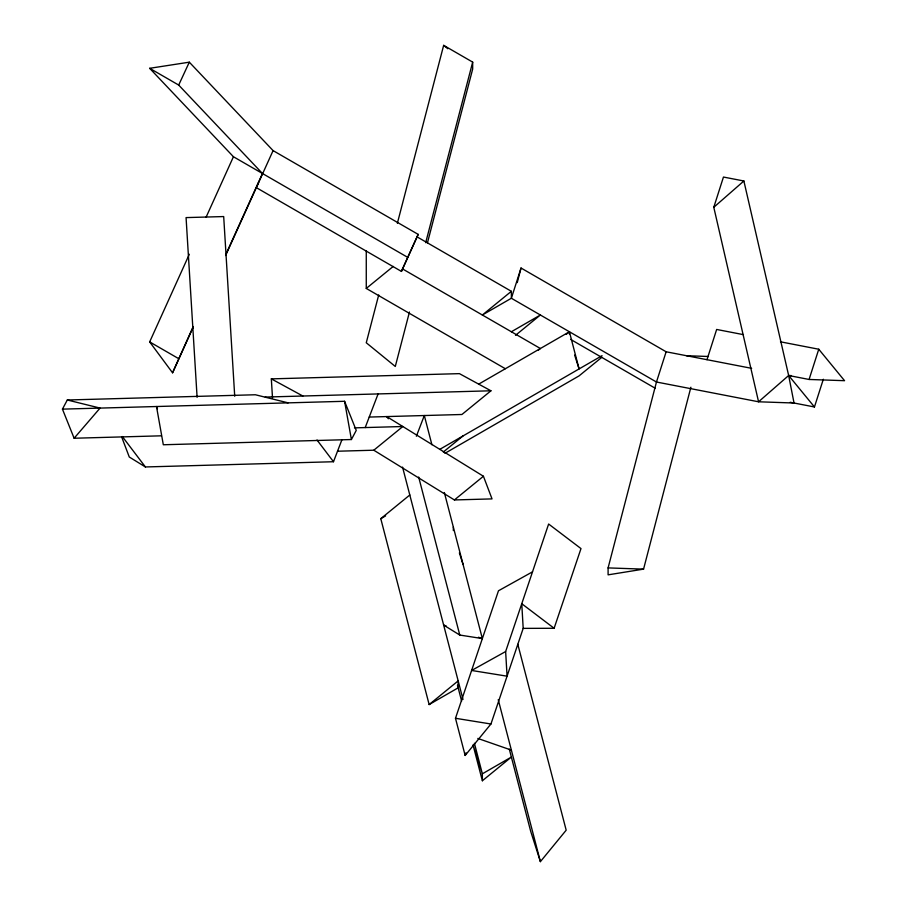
<?xml version="1.0" encoding="UTF-8"?>
<svg xmlns="http://www.w3.org/2000/svg" width="907" height="907" viewBox="0 0 907 907"><rect width="100%" height="100%" fill="white"/><g stroke="black" fill="none" stroke-linecap="round" stroke-linejoin="round"><path stroke-width="1.36" d="M378.707 294.968L366.269 342.767L395.293 366.462L409.454 312.019M397.368 223.269L443.659 45.35L472.672 62.107L472.672 69.045L427.424 242.974M425.689 242.679L472.672 62.107M517.239 282.621L521.037 268.019L666.135 351.78L751.654 368.344M690.896 387.221L643.562 569.131L608.098 574.845L608.098 567.907L656.464 382.017L666.135 351.78M521.037 268.019L511.367 298.256L482.354 315.001L511.367 291.306L417.061 236.863M791.392 375.6L788.659 375.509L758.569 401.79L713.786 207.284L723.457 177.046L743.876 180.992L788.659 375.509L794.033 403.014L758.569 401.79L656.464 382.017L511.367 298.256L511.367 291.306M706.984 359.694L716.655 329.456L743.457 334.649M823.329 379.251L814.452 406.971L788.659 375.509L809.078 379.466L818.76 349.229L780.462 341.814M505.641 651.543L471.606 670.466L507.07 676.18L505.641 651.543L548.633 524.031L580.99 548.588L554.12 628.279L521.763 603.722L523.192 628.37L490.948 724.001L465.155 755.463L455.484 718.287L498.476 590.774L532.511 571.841M465.155 755.463L466.051 752.799M121.64 436.879L129.282 457.015L145.403 466.958L333.493 461.731L341.928 439.736M365.204 427.571L378.094 393.921M416.37 436.233L424.317 415.531L431.913 444.736M189.325 254.255L149.666 341.905L172.557 372.8L193.214 326.565M273.086 150.607L256.33 187.636L401.427 271.408L418.184 234.38L273.086 150.607L189.314 62.175L149.666 68.308L233.439 156.741L407.56 257.271M206.082 217.226L233.439 156.741M225.605 254.969L262.463 173.498L178.69 85.065L149.666 68.308M172.557 372.8L193.225 327.132M225.616 255.536L258.563 182.704M401.427 271.408L418.184 234.38M178.69 85.065L189.314 62.175M161.446 435.813L74.125 438.24L62.447 409.136L67.299 399.998L255.377 394.76L288.154 402.855M157.467 408.944L156.492 406.517L163.317 444.759L351.406 439.532L356.247 430.394L344.581 401.291L62.447 409.136M509.292 749.091L530.72 831.413L540.391 861.65L566.183 830.188L517.818 644.31M74.125 438.24L100.065 408.082L67.299 399.998M713.786 207.284L743.876 180.992M505.324 368.718L366.269 288.437L393.219 266.431M337.529 451.221L373.797 450.212L402.821 426.517L354.456 427.866M515.516 335.318L540.391 315.001L511.367 331.758M538.316 350.204L540.391 348.515L402.549 268.925M272.508 397.935L271.329 378.877L459.418 373.639L490.948 390.792L461.924 414.488L369.228 417.061M566.297 334.298L569.403 331.758L579.085 368.934L574.641 355.079M443.308 452.026L463.001 435.95M429.147 704.569L458.171 680.874L458.171 687.812L429.147 704.569L380.781 518.679L409.805 494.984M601.885 357.256L579.085 375.872L444.872 453.364M454.407 499.95L483.42 476.254L492.025 498.895L454.407 499.95L373.797 450.212M482.354 780.757L511.367 757.062L482.354 773.818L482.354 780.757L473.023 744.908L482.354 773.818L474.406 743.275M478.726 384.115L569.403 331.758L569.403 334.071M440.031 449.214L602.055 355.669M380.781 518.679L385.622 515.89M265.241 397.062L490.948 390.792M523.192 628.37L554.12 628.279M686.554 355.737L708.39 356.485M809.078 379.466L844.553 380.691L818.76 349.229M608.098 567.907L643.562 569.131M446.233 626L443.659 625.104L459.781 635.047L482.354 638.585L444.351 492.535M455.484 718.287L490.948 724.001M790.212 402.277L814.452 406.971M478.477 637.236L482.354 638.585M477.83 738.434L511.367 750.123M271.329 378.877L302.859 396.019M570.616 339.399L655.251 388.264M149.666 341.905L178.69 358.662M483.42 476.254L386.699 416.574L388.343 418.751M443.659 45.35L447.809 48.74M317.008 439.997L333.493 461.731M122.332 436.539L145.403 466.958M459.373 552.896L463.001 564.233M498.238 699.66L540.391 861.65M418.671 477.048L459.781 635.047M402.549 467.105L463.001 699.456M457.479 685.159L461.618 701.088M344.581 401.291L351.406 439.532M234.72 396.257L223.689 216.558L186.071 217.601L197.102 397.3M453.33 527.058L453.33 530.527M366.269 250.683L366.269 288.437"/></g></svg>
